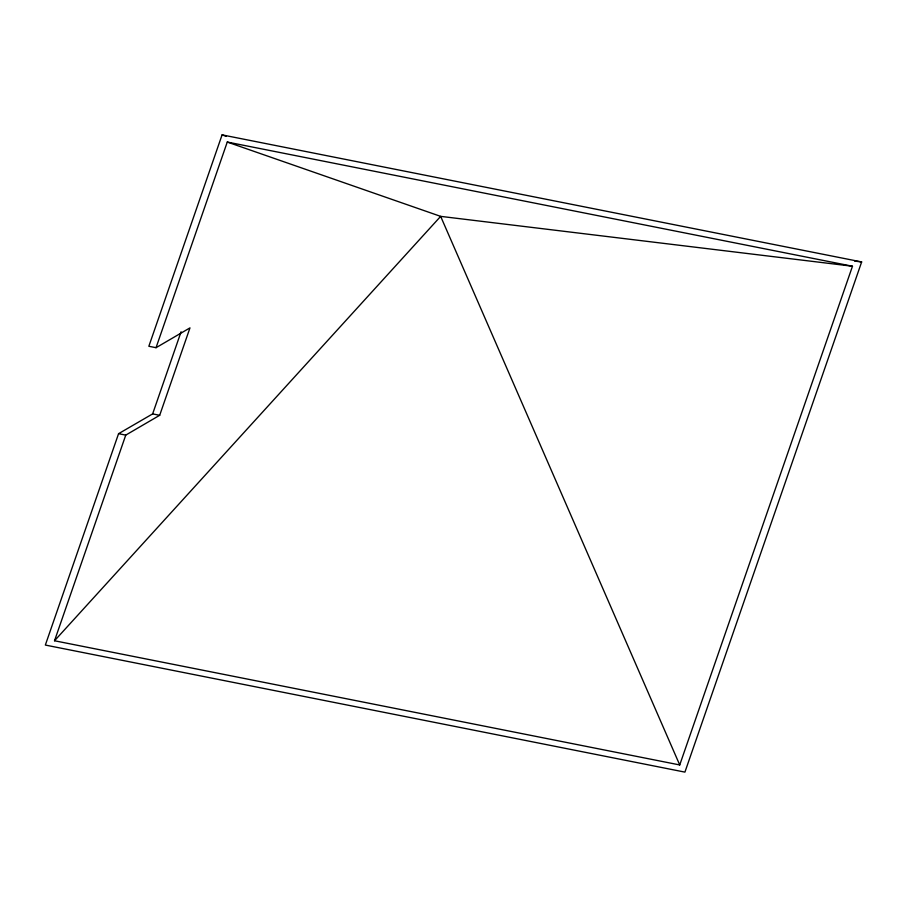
<?xml version="1.0" encoding="UTF-8"?>
<svg xmlns="http://www.w3.org/2000/svg" width="907" height="907" viewBox="0 0 907 907"><rect width="100%" height="100%" fill="white"/><g stroke="black" fill="none" stroke-linecap="round" stroke-linejoin="round"><path stroke-width="1.36" d="M181.083 331.769L152.637 413.898L118.568 433.682L45.35 645.058L684.921 772.118L861.65 261.942L222.079 134.882L148.85 346.27L156.038 347.698L189.971 327.88L159.689 415.293L125.756 435.111L54.522 640.761L679.728 764.952L852.478 266.239L227.272 142.048L156.038 347.698M54.522 640.761L440.655 216.365L852.478 266.239M854.632 261.103L861.65 261.942M152.637 413.898L159.689 415.293M118.568 433.682L125.756 435.111M227.272 142.048L440.655 216.365L679.728 764.952M222.079 134.882L226.07 136.299"/></g></svg>
